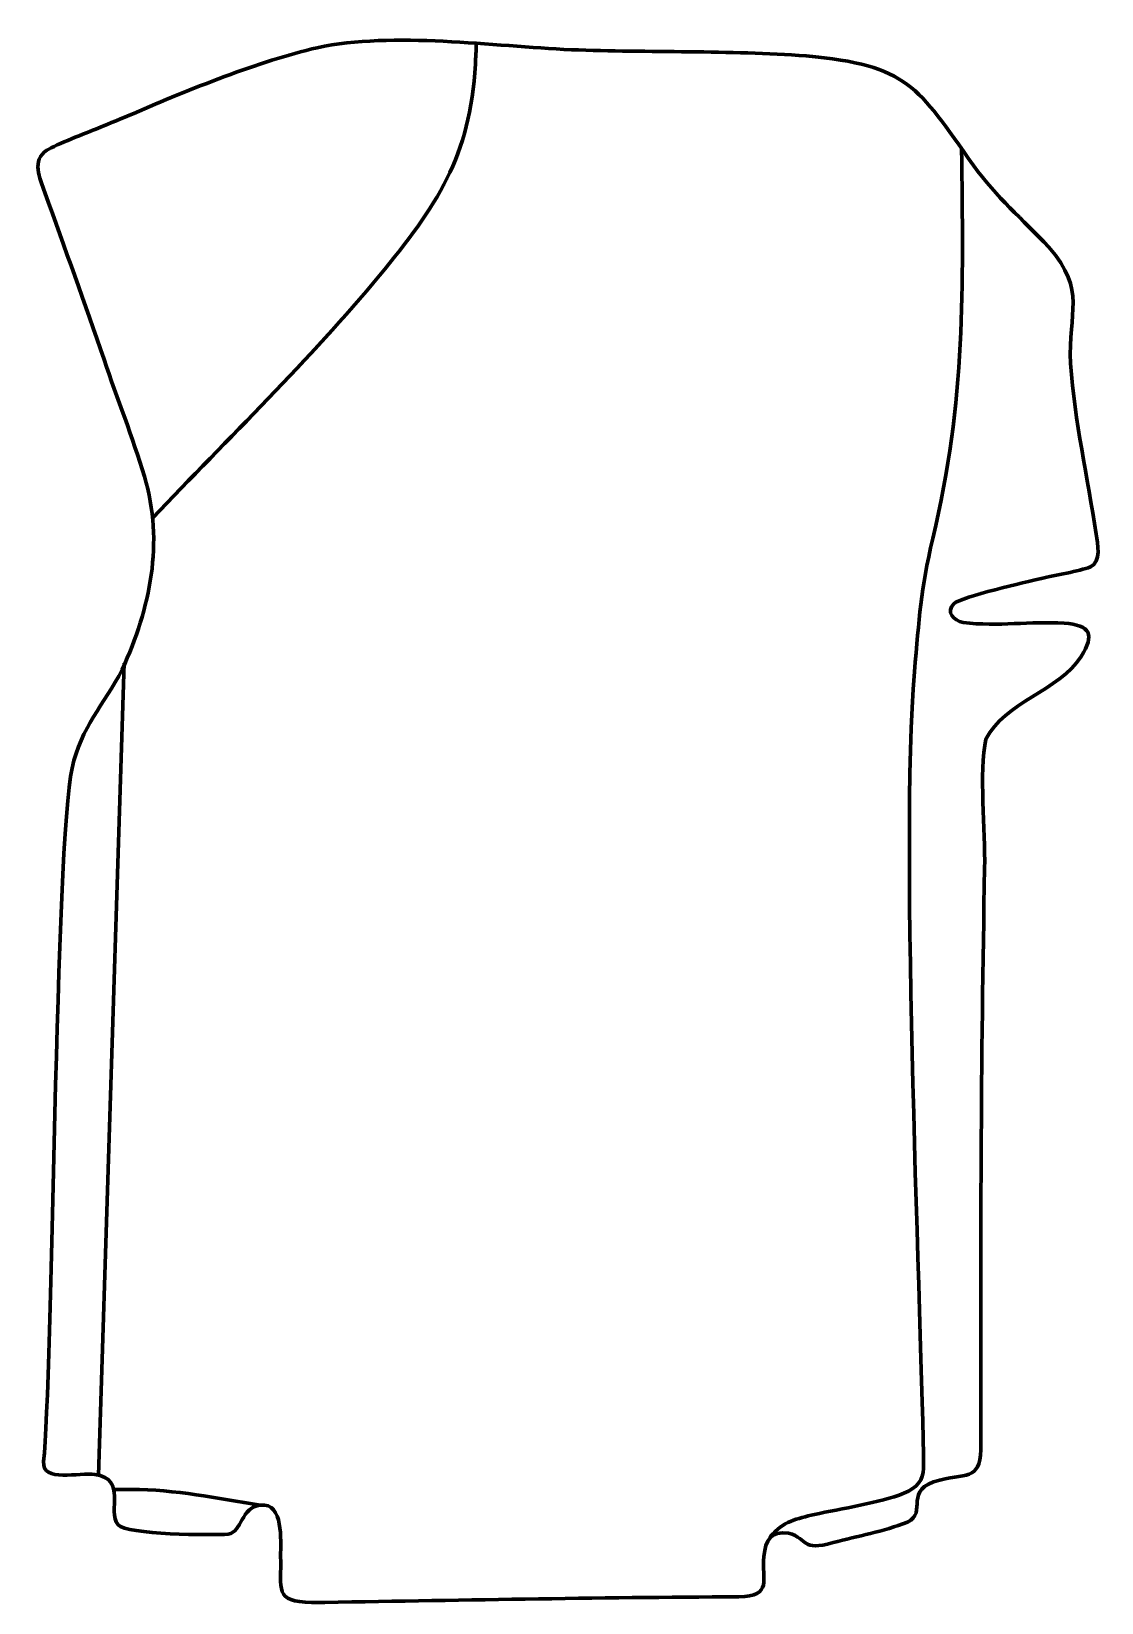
# Model space of a CAD drawing. Header units: millimetres. Extents: x -628 to 8, y 52 to 985.
import ezdxf

# ---------------------------------------------------------------- set-up
doc = ezdxf.new("R2010")
doc.units = ezdxf.units.MM
doc.header["$MEASUREMENT"] = 0
doc.layers.add('layer 2', color=7, linetype='Continuous')
doc.layers.add('layer 3', color=7, linetype='Continuous')

msp = doc.modelspace()

# ---------------------------------------------------------------- linework, layer by layer
at = {"layer": 'layer 2', "color": 142, "lineweight": 158}
for points, knots in [([(-555.5959, 695.9292), (-510.8809, 743.1533), (-462.112, 790.109), (-420.7688, 840.0558), (-420.7688, 840.0558), (-386.9814, 881.0991), (-366.7952, 910.7997), (-363.8349, 965.5731), (-363.8349, 965.5731), (-363.6104, 969.7274), (-363.4118, 973.884), (-363.2006, 978.0391)], [0, 0, 0, 0, 0.25, 0.25, 0.25, 0.25, 0.5, 0.5, 0.5, 0.5, 1, 1, 1, 1]), ([(-74.9572, 915.4217), (-73.932, 831.9244), (-72.4078, 766.3513), (-92.029, 683.8183), (-92.029, 683.8183), (-99.3619, 652.9741), (-100.1191, 636.7818), (-102.9333, 604.5025), (-102.9333, 604.5025), (-111.8876, 501.7956), (-98.2775, 212.9211), (-97.5396, 131.3438), (-97.5396, 131.3438), (-97.4807, 124.8301), (-101.7318, 119.4684), (-109.2056, 116.5266), (-109.2056, 116.5266), (-123.4793, 110.9084), (-146.6499, 107.4028), (-162.2942, 103.944), (-162.2942, 103.944), (-172.6611, 101.6195), (-181.2683, 99.7147), (-188.1852, 91.0019), (-188.1852, 91.0019), (-188.1852, 91.0019), (-188.8043, 90.0743), (-188.8043, 90.0743)], [0, 0, 0, 0, 0.125, 0.125, 0.125, 0.125, 0.25, 0.25, 0.25, 0.25, 0.375, 0.375, 0.375, 0.375, 0.5, 0.5, 0.5, 0.5, 0.625, 0.625, 0.625, 0.625, 0.75, 0.75, 0.75, 0.75, 1, 1, 1, 1]), ([(-491.5998, 109.5039), (-517.536, 113.4924), (-541.9762, 118.8882), (-568.3716, 118.8439), (-568.3716, 118.8439), (-571.8307, 118.8381), (-575.2691, 118.83), (-578.7289, 118.8803)], [0, 0, 0, 0, 0.33333333, 0.33333333, 0.33333333, 0.33333333, 1, 1, 1, 1])]:
    msp.add_open_spline(points, degree=3, knots=knots, dxfattribs=at)
msp.add_open_spline([(-587.7026, 127.3607), (-587.7026, 127.3607), (-572.4721, 609.7662), (-572.4721, 609.7662)], degree=3, dxfattribs=at)
at = {"layer": 'layer 3', "color": 242, "lineweight": 158}
msp.add_open_spline([(-566.773, 936.4184), (-533.8272, 950.5919), (-492.4933, 967.4107), (-457.7758, 975.4361), (-457.7758, 975.4361), (-412.4018, 985.0873), (-353.7557, 976.2449), (-306.7887, 974.2292), (-306.7887, 974.2292), (-260.6223, 972.4581), (-213.1509, 973.9632), (-167.3041, 970.5562), (-167.3041, 970.5562), (-106.2609, 964.9603), (-101.5026, 952.6934), (-67.9104, 905.458), (-67.9104, 905.458), (-53.6816, 886.2238), (-39.2539, 873.8345), (-23.1215, 856.9592), (-23.1215, 856.9592), (-0.1776, 830.0218), (-11.8968, 819.0215), (-10.2224, 787.7102), (-10.2224, 787.7102), (-7.6925, 752.936), (-0.1317, 720.5689), (4.9988, 686.3805), (4.9988, 686.3805), (5.8562, 680.6677), (8.2328, 670.0699), (1.5978, 666.9696), (1.5978, 666.9696), (-4.9461, 664.3713), (-19.5975, 661.9415), (-27.4842, 660.0728), (-27.4842, 660.0728), (-36.227, 658.0081), (-74.9458, 649.4016), (-79.5354, 645.0335), (-79.5354, 645.0335), (-84.5498, 640.261), (-79.8229, 635.1464), (-73.9849, 633.9188), (-73.9849, 633.9188), (-52.971, 631.3013), (-34.2257, 634.8491), (-13.9828, 633.4732), (-13.9828, 633.4732), (1.4877, 632.4217), (4.4184, 626.8415), (-3.9483, 613.7129), (-3.9483, 613.7129), (-16.9794, 593.2655), (-49.5942, 586.5425), (-60.4805, 564.6309), (-60.4805, 564.6309), (-64.6873, 544.8518), (-60.8039, 510.3227), (-61.2431, 487.9981), (-61.2431, 487.9981), (-63.4848, 374.0582), (-63.8168, 260.1368), (-63.4228, 146.2016), (-63.4228, 146.2016), (-63.3468, 124.2131), (-69.9498, 128.7474), (-87.9624, 124.3783), (-87.9624, 124.3783), (-110.3412, 118.9501), (-94.6094, 105.2723), (-107.1707, 99.3273), (-107.1707, 99.3273), (-121.4677, 93.8626), (-136.5656, 91.1849), (-151.3031, 87.2179), (-151.3031, 87.2179), (-170.5731, 82.031), (-165.3198, 89.1684), (-177.7977, 92.9507), (-177.7977, 92.9507), (-188.4585, 94.2707), (-191.3891, 88.8747), (-192.421, 78.9619), (-192.421, 78.9619), (-193.8284, 65.4422), (-186.8352, 55.2013), (-207.3272, 55.0892), (-207.3272, 55.0892), (-291.8643, 54.6264), (-376.5667, 52.9625), (-461.1053, 51.6162), (-461.1053, 51.6162), (-483.799, 52.2525), (-478.9181, 59.3839), (-479.5169, 79.2573), (-479.5169, 79.2573), (-479.693, 88.2929), (-477.4181, 111.1337), (-491.5998, 109.5039), (-491.5998, 109.5039), (-503.151, 108.1763), (-502.4475, 93.8373), (-510.6409, 92.2876), (-510.6409, 92.2876), (-520.0952, 91.4289), (-571.5437, 91.9821), (-576.1472, 97.8445), (-576.1472, 97.8445), (-582.7188, 106.2131), (-570.6126, 124.8876), (-589.9486, 127.8025), (-589.9486, 127.8025), (-598.598, 129.1064), (-621.7371, 122.7232), (-620.3348, 135.473), (-620.3348, 135.473), (-615.2434, 181.7653), (-613.3264, 502.6537), (-603.4751, 547.3744), (-603.4751, 547.3744), (-598.0706, 571.9089), (-584.6326, 584.741), (-573.673, 605.9919), (-573.673, 605.9919), (-557.0257, 642.4539), (-548.729, 681.4105), (-560.4408, 720.6484), (-560.4408, 720.6484), (-567.485, 743.7463), (-576.6301, 767.0944), (-584.4597, 790.1244), (-584.4597, 790.1244), (-595.7995, 823.5315), (-607.7455, 856.2289), (-619.6286, 889.4001), (-619.6286, 889.4001), (-622.6941, 897.9573), (-627.6032, 908.5553), (-618.4409, 914.4721), (-618.4409, 914.4721), (-612.8464, 918.0849), (-595.2126, 924.5861), (-587.8502, 927.6179), (-587.8502, 927.6179), (-580.8089, 930.5174), (-573.7839, 933.446), (-566.773, 936.4184)], degree=3, knots=[0, 0, 0, 0, 0.02631579, 0.02631579, 0.02631579, 0.02631579, 0.05263158, 0.05263158, 0.05263158, 0.05263158, 0.07894737, 0.07894737, 0.07894737, 0.07894737, 0.10526316, 0.10526316, 0.10526316, 0.10526316, 0.13157895, 0.13157895, 0.13157895, 0.13157895, 0.15789474, 0.15789474, 0.15789474, 0.15789474, 0.18421053, 0.18421053, 0.18421053, 0.18421053, 0.21052632, 0.21052632, 0.21052632, 0.21052632, 0.23684211, 0.23684211, 0.23684211, 0.23684211, 0.26315789, 0.26315789, 0.26315789, 0.26315789, 0.28947368, 0.28947368, 0.28947368, 0.28947368, 0.31578947, 0.31578947, 0.31578947, 0.31578947, 0.34210526, 0.34210526, 0.34210526, 0.34210526, 0.36842105, 0.36842105, 0.36842105, 0.36842105, 0.39473684, 0.39473684, 0.39473684, 0.39473684, 0.42105263, 0.42105263, 0.42105263, 0.42105263, 0.44736842, 0.44736842, 0.44736842, 0.44736842, 0.47368421, 0.47368421, 0.47368421, 0.47368421, 0.5, 0.5, 0.5, 0.5, 0.52631579, 0.52631579, 0.52631579, 0.52631579, 0.55263158, 0.55263158, 0.55263158, 0.55263158, 0.57894737, 0.57894737, 0.57894737, 0.57894737, 0.60526316, 0.60526316, 0.60526316, 0.60526316, 0.63157895, 0.63157895, 0.63157895, 0.63157895, 0.65789474, 0.65789474, 0.65789474, 0.65789474, 0.68421053, 0.68421053, 0.68421053, 0.68421053, 0.71052632, 0.71052632, 0.71052632, 0.71052632, 0.73684211, 0.73684211, 0.73684211, 0.73684211, 0.76315789, 0.76315789, 0.76315789, 0.76315789, 0.78947368, 0.78947368, 0.78947368, 0.78947368, 0.81578947, 0.81578947, 0.81578947, 0.81578947, 0.84210526, 0.84210526, 0.84210526, 0.84210526, 0.86842105, 0.86842105, 0.86842105, 0.86842105, 0.89473684, 0.89473684, 0.89473684, 0.89473684, 0.92105263, 0.92105263, 0.92105263, 0.92105263, 0.94736842, 0.94736842, 0.94736842, 0.94736842, 1, 1, 1, 1], dxfattribs=at)

doc.saveas('drawing.dxf')
